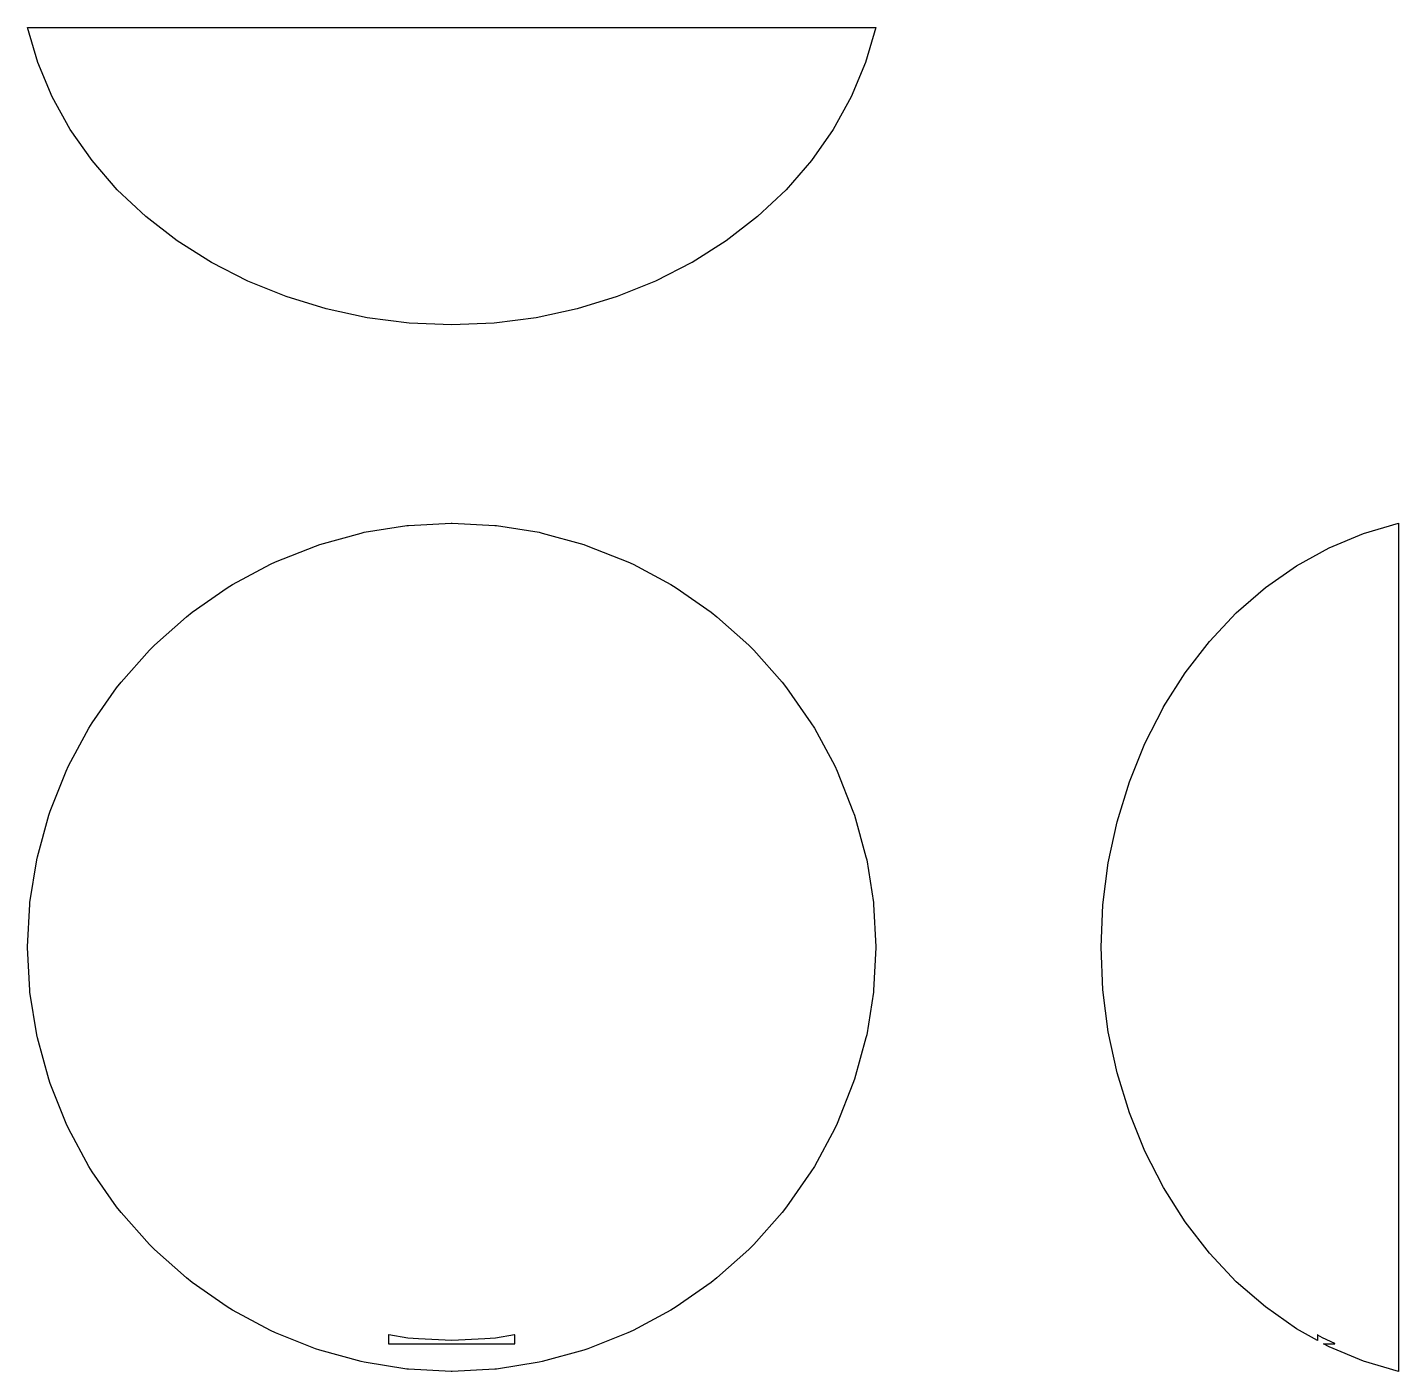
# Model space of a CAD drawing. Header units: metres. Extents: x 0 to 152, y 0 to 149.
import ezdxf

# ---------------------------------------------------------------- set-up
doc = ezdxf.new("R2010")
doc.units = ezdxf.units.M

msp = doc.modelspace()

# ---------------------------------------------------------------- linework, layer by layer
at = {"layer": 'FRONT'}
for points in [[(0, 47.08), (0, 47.12), (0, 47.12), (0.25, 51.87), (0.25, 51.87), (0.25, 51.87), (0.25, 51.87), (0.28, 52.05), (0.28, 52.05), (1.03, 56.78), (1.03, 56.78), (1.03, 56.78), (1.12, 57.12), (1.12, 57.12), (2.36, 61.73), (2.36, 61.73), (2.54, 62.2), (2.54, 62.2), (4.29, 66.63), (4.29, 66.63), (4.29, 66.63), (4.57, 67.2), (4.57, 67.2), (6.8, 71.38), (6.8, 71.38), (6.8, 71.38), (7.2, 72), (7.2, 72), (7.2, 72), (9.9, 75.89), (9.9, 75.89), (9.9, 75.89), (9.9, 75.89), (9.9, 75.89), (10.4, 76.51), (10.4, 76.51), (13.54, 80.04), (13.54, 80.04), (13.54, 80.04), (14.11, 80.62), (14.11, 80.62), (14.11, 80.62), (14.11, 80.62), (17.65, 83.75), (18.27, 84.25), (18.27, 84.25), (18.27, 84.25), (18.27, 84.25), (22.15, 86.95), (22.15, 86.95), (22.15, 86.95), (22.15, 86.95), (22.77, 87.35), (22.77, 87.35), (22.77, 87.35), (26.96, 89.58), (27.53, 89.87), (27.53, 89.87), (27.53, 89.87), (31.95, 91.61), (31.95, 91.61), (32.43, 91.79), (32.43, 91.79), (32.43, 91.79), (32.43, 91.79), (37.04, 93.04), (37.04, 93.04), (37.38, 93.13), (37.38, 93.13), (42.11, 93.87), (42.11, 93.87), (42.29, 93.9), (42.29, 93.9), (47.04, 94.15), (47.04, 94.15), (47.08, 94.15), (47.08, 94.15), (47.08, 94.15), (47.12, 94.15), (47.12, 94.15), (51.87, 93.9), (51.87, 93.9), (52.05, 93.87), (52.05, 93.87), (56.78, 93.13), (56.78, 93.13), (57.12, 93.04), (57.12, 93.04), (61.73, 91.79), (61.73, 91.79), (62.2, 91.61), (62.2, 91.61), (66.63, 89.87), (66.63, 89.87), (66.63, 89.87), (67.2, 89.58), (67.2, 89.58), (71.38, 87.35), (71.38, 87.35), (71.38, 87.35), (72, 86.95), (72, 86.95), (75.89, 84.25), (75.89, 84.25), (76.51, 83.76), (76.51, 83.75), (80.04, 80.62), (80.04, 80.62), (80.62, 80.04), (80.62, 80.04), (80.62, 80.04), (83.75, 76.51), (83.75, 76.51), (84.25, 75.89), (84.25, 75.89), (84.25, 75.89), (84.25, 75.89), (86.95, 72), (86.95, 72), (87.35, 71.38), (87.35, 71.38), (87.35, 71.38), (87.35, 71.38), (89.58, 67.2), (89.58, 67.2), (89.87, 66.63), (89.87, 66.63), (89.87, 66.63), (89.87, 66.63), (91.61, 62.2), (91.61, 62.2), (91.79, 61.73), (91.79, 61.73), (91.79, 61.73), (91.79, 61.73), (93.04, 57.12), (93.04, 57.12), (93.13, 56.78), (93.13, 56.78), (93.13, 56.78), (93.87, 52.05), (93.87, 52.05), (93.9, 51.87), (93.9, 51.87), (94.15, 47.12), (94.15, 47.12), (94.15, 47.08), (94.15, 47.08), (94.15, 47.08), (94.15, 47.04), (94.15, 47.04), (93.9, 42.29), (93.9, 42.29), (93.9, 42.29), (93.9, 42.29), (93.87, 42.11), (93.87, 42.11), (93.13, 37.38), (93.13, 37.38), (93.13, 37.38), (93.04, 37.04), (93.04, 37.04), (91.79, 32.43), (91.79, 32.43), (91.61, 31.96), (91.61, 31.96), (89.87, 27.53), (89.87, 27.53), (89.87, 27.53), (89.87, 27.53), (89.87, 27.53), (89.58, 26.96), (89.58, 26.96), (87.35, 22.77), (87.35, 22.77), (87.35, 22.77), (86.95, 22.15), (86.95, 22.15), (84.25, 18.27), (84.25, 18.27), (84.25, 18.27), (84.25, 18.27), (83.76, 17.65), (83.75, 17.65), (83.75, 17.65), (80.62, 14.11), (80.62, 14.11), (80.62, 14.11), (80.62, 14.11), (80.04, 13.54), (80.04, 13.54), (80.04, 13.54), (76.51, 10.4), (76.51, 10.4), (75.89, 9.9), (75.89, 9.9), (75.89, 9.9), (75.89, 9.9), (75.89, 9.9), (72, 7.2), (72, 7.2), (72, 7.2), (71.38, 6.8), (71.38, 6.8), (71.38, 6.8), (67.2, 4.57), (67.2, 4.57), (66.63, 4.29), (66.63, 4.29), (66.63, 4.29), (62.2, 2.54), (62.2, 2.54), (61.73, 2.36), (61.73, 2.36), (61.73, 2.36), (61.73, 2.36), (57.12, 1.12), (57.12, 1.12), (56.78, 1.03), (56.78, 1.03), (56.78, 1.03), (52.05, 0.28), (52.05, 0.28), (51.87, 0.25), (51.87, 0.25), (51.87, 0.25), (47.12, 0), (47.12, 0), (47.08, 0), (47.08, 0), (47.08, 0), (47.04, 0), (47.04, 0), (42.29, 0.25), (42.29, 0.25), (42.11, 0.28), (42.11, 0.28), (37.38, 1.03), (37.38, 1.03), (37.04, 1.12), (37.04, 1.12), (32.43, 2.36), (32.43, 2.36), (31.96, 2.54), (31.96, 2.54), (27.53, 4.29), (27.53, 4.29), (27.53, 4.29), (26.96, 4.57), (26.96, 4.57), (22.77, 6.8), (22.77, 6.8), (22.77, 6.8), (22.15, 7.2), (22.15, 7.2), (18.27, 9.9), (18.27, 9.9), (17.65, 10.4), (17.65, 10.4), (17.65, 10.4), (14.11, 13.54), (14.11, 13.54), (13.54, 14.11), (13.54, 14.11), (13.54, 14.11), (10.4, 17.65), (10.4, 17.65), (9.9, 18.27), (9.9, 18.27), (9.9, 18.27), (9.9, 18.27), (7.2, 22.15), (7.2, 22.15), (6.8, 22.77), (6.8, 22.77), (6.8, 22.77), (6.8, 22.77), (4.57, 26.96), (4.57, 26.96), (4.29, 27.53), (4.29, 27.53), (4.29, 27.53), (4.29, 27.53), (2.54, 31.95), (2.54, 31.95), (2.36, 32.43), (2.36, 32.43), (2.36, 32.43), (2.36, 32.43), (1.12, 37.04), (1.12, 37.04), (1.03, 37.38), (1.03, 37.38), (1.03, 37.38), (0.28, 42.11), (0.28, 42.11), (0.25, 42.29), (0.25, 42.29), (0, 47.04), (0, 47.04), (0, 47.08), (0, 47.08), (0, 47.08)], [(26.96, 89.58), (26.96, 89.58), (26.96, 89.58), (26.96, 89.58)], [(42.2, 3.72), (42.2, 3.72), (40.1, 4.07), (40.1, 4.07), (40.1, 4.07), (40.09, 4.07), (40.09, 4.07), (40.09, 4.07), (40.09, 4.06), (40.09, 4.06), (40.09, 4.06), (40.08, 4.06), (40.08, 4.06), (40.08, 4.06), (40.08, 4.06), (40.08, 4.06), (40.08, 4.05), (40.08, 4.05), (40.08, 4.05), (40.08, 4.05), (40.08, 4.05), (40.08, 3.1), (40.08, 3.1), (40.08, 3.09), (40.08, 3.09), (40.08, 3.09), (40.08, 3.09), (40.08, 3.09), (40.08, 3.08), (40.08, 3.08), (40.08, 3.08), (40.09, 3.08), (40.09, 3.08), (40.09, 3.08), (40.09, 3.08), (40.09, 3.08), (40.1, 3.08), (40.1, 3.08), (54.06, 3.08), (54.06, 3.08), (54.06, 3.08), (54.06, 3.08), (54.06, 3.08), (54.07, 3.08), (54.07, 3.08), (54.07, 3.08), (54.07, 3.08), (54.07, 3.08), (54.07, 3.09), (54.07, 3.09), (54.08, 3.09), (54.08, 3.09), (54.08, 3.09), (54.08, 3.1), (54.08, 3.1), (54.08, 4.05), (54.08, 4.05), (54.08, 4.05), (54.08, 4.05), (54.08, 4.05), (54.07, 4.06), (54.07, 4.06), (54.07, 4.06), (54.07, 4.06), (54.07, 4.06), (54.07, 4.06), (54.07, 4.06), (54.07, 4.06), (54.06, 4.07), (54.06, 4.07), (54.06, 4.07), (54.06, 4.07), (54.06, 4.07), (54.05, 4.07), (51.95, 3.72), (51.95, 3.72), (50.74, 3.64), (50.74, 3.64), (47.08, 3.46), (47.08, 3.46), (47.08, 3.46), (47.08, 3.46), (43.41, 3.64), (43.41, 3.64), (42.2, 3.72)]]:
    msp.add_lwpolyline(points, dxfattribs=at)
at = {"layer": 'SIDE'}
msp.add_lwpolyline([(119.35, 42.37), (119.35, 42.37), (119.35, 42.37), (119.15, 47.08), (119.15, 47.08), (119.15, 47.08), (119.15, 47.08), (119.35, 51.78), (119.35, 51.78), (119.35, 51.78), (119.94, 56.44), (119.94, 56.44), (119.94, 56.44), (119.94, 56.44), (120.92, 61.01), (120.92, 61.01), (120.92, 61.01), (122.28, 65.45), (122.28, 65.45), (122.28, 65.45), (124, 69.7), (124, 69.7), (124, 69.7), (124, 69.7), (126.06, 73.74), (126.06, 73.74), (126.06, 73.75), (126.06, 73.75), (128.46, 77.53), (128.46, 77.53), (128.46, 77.53), (128.46, 77.53), (131.16, 81.02), (131.16, 81.02), (134.14, 84.18), (134.14, 84.18), (134.14, 84.18), (137.38, 86.99), (137.38, 86.99), (137.38, 86.99), (140.83, 89.41), (140.83, 89.41), (140.83, 89.41), (140.83, 89.41), (144.46, 91.42), (144.46, 91.42), (144.46, 91.42), (144.46, 91.42), (148.25, 93.01), (148.25, 93.01), (148.25, 93.01), (152.15, 94.15), (152.15, 94.15), (152.15, 94.15), (152.15, 0), (152.15, 0), (152.15, 0), (148.25, 1.14), (148.25, 1.14), (148.25, 1.14), (148.25, 1.14), (144.46, 2.73), (144.46, 2.73), (144.46, 2.73), (144.46, 2.73), (143.84, 3.08), (143.84, 3.08), (143.84, 3.08), (145.07, 3.08), (145.07, 3.08), (145.07, 3.08), (145.08, 3.08), (145.08, 3.08), (145.08, 3.08), (145.08, 3.08), (145.08, 3.08), (145.08, 3.08), (145.09, 3.08), (145.09, 3.09), (145.09, 3.09), (145.09, 3.09), (145.09, 3.09), (145.09, 3.09), (145.09, 3.09), (145.09, 3.1), (145.09, 3.1), (145.09, 3.1), (145.09, 3.1), (145.09, 3.1), (145.09, 3.11), (145.09, 3.11), (145.09, 3.11), (145.08, 3.11), (145.08, 3.11), (145.08, 3.11), (145.08, 3.11), (145.08, 3.12), (143.7, 3.75), (143.7, 3.75), (143.7, 3.75), (143.18, 4.05), (143.18, 4.05), (143.18, 4.05), (143.18, 4.05), (143.18, 4.06), (143.18, 4.06), (143.17, 4.06), (143.17, 4.06), (143.17, 4.05), (143.17, 4.05), (143.17, 4.05), (143.16, 4.05), (143.16, 4.05), (143.16, 4.05), (143.16, 4.05), (143.16, 4.05), (143.16, 4.04), (143.16, 4.04), (143.16, 4.04), (143.16, 4.04), (143.15, 4.04), (143.15, 4.04), (143.15, 3.46), (143.15, 3.46), (143.15, 3.46), (140.83, 4.74), (140.83, 4.75), (137.38, 7.17), (137.38, 7.17), (137.38, 7.17), (137.38, 7.17), (137.38, 7.17), (134.14, 9.97), (134.14, 9.97), (131.16, 13.14), (131.16, 13.14), (128.46, 16.63), (128.46, 16.63), (128.46, 16.63), (126.06, 20.41), (126.06, 20.41), (126.06, 20.41), (126.06, 20.41), (124, 24.45), (124, 24.45), (124, 24.45), (124, 24.45), (122.28, 28.71), (122.28, 28.71), (122.28, 28.71), (120.92, 33.14), (120.92, 33.14), (120.92, 33.14), (119.94, 37.71), (119.94, 37.71), (119.94, 37.71), (119.35, 42.37)], dxfattribs=at)
at = {"layer": 'TOP'}
msp.add_lwpolyline([(0, 149.15), (0, 149.15), (94.15, 149.15), (94.15, 149.15), (94.15, 149.15), (93.01, 145.25), (93.01, 145.25), (93.01, 145.25), (93.01, 145.25), (91.42, 141.46), (91.42, 141.46), (91.42, 141.46), (91.42, 141.46), (89.41, 137.83), (89.41, 137.83), (86.99, 134.38), (86.99, 134.38), (86.99, 134.38), (86.99, 134.38), (86.99, 134.38), (84.18, 131.14), (84.18, 131.14), (81.02, 128.16), (81.02, 128.16), (77.53, 125.46), (77.53, 125.46), (77.53, 125.46), (73.75, 123.06), (73.75, 123.06), (73.74, 123.06), (73.74, 123.06), (69.7, 121), (69.7, 121), (69.7, 121), (69.7, 121), (65.45, 119.28), (65.45, 119.28), (65.45, 119.28), (61.01, 117.92), (61.01, 117.92), (61.01, 117.92), (56.44, 116.94), (56.44, 116.94), (56.44, 116.94), (51.78, 116.35), (51.78, 116.35), (51.78, 116.35), (47.08, 116.15), (47.08, 116.15), (47.08, 116.15), (47.08, 116.15), (42.37, 116.35), (42.37, 116.35), (42.37, 116.35), (37.71, 116.94), (37.71, 116.94), (37.71, 116.94), (33.14, 117.92), (33.14, 117.92), (33.14, 117.92), (28.71, 119.28), (28.71, 119.28), (28.71, 119.28), (24.45, 121), (24.45, 121), (24.45, 121), (24.45, 121), (20.41, 123.06), (20.41, 123.06), (20.41, 123.06), (20.41, 123.06), (16.63, 125.46), (16.63, 125.46), (16.63, 125.46), (13.14, 128.16), (13.14, 128.16), (9.97, 131.14), (9.97, 131.14), (9.97, 131.14), (7.17, 134.38), (7.17, 134.38), (7.17, 134.38), (4.75, 137.83), (4.75, 137.83), (4.75, 137.83), (4.74, 137.83), (2.73, 141.46), (2.73, 141.46), (2.73, 141.46), (2.73, 141.46), (1.14, 145.25), (1.14, 145.25), (1.14, 145.25), (0, 149.15), (0, 149.15)], dxfattribs=at)

doc.saveas('drawing.dxf')
